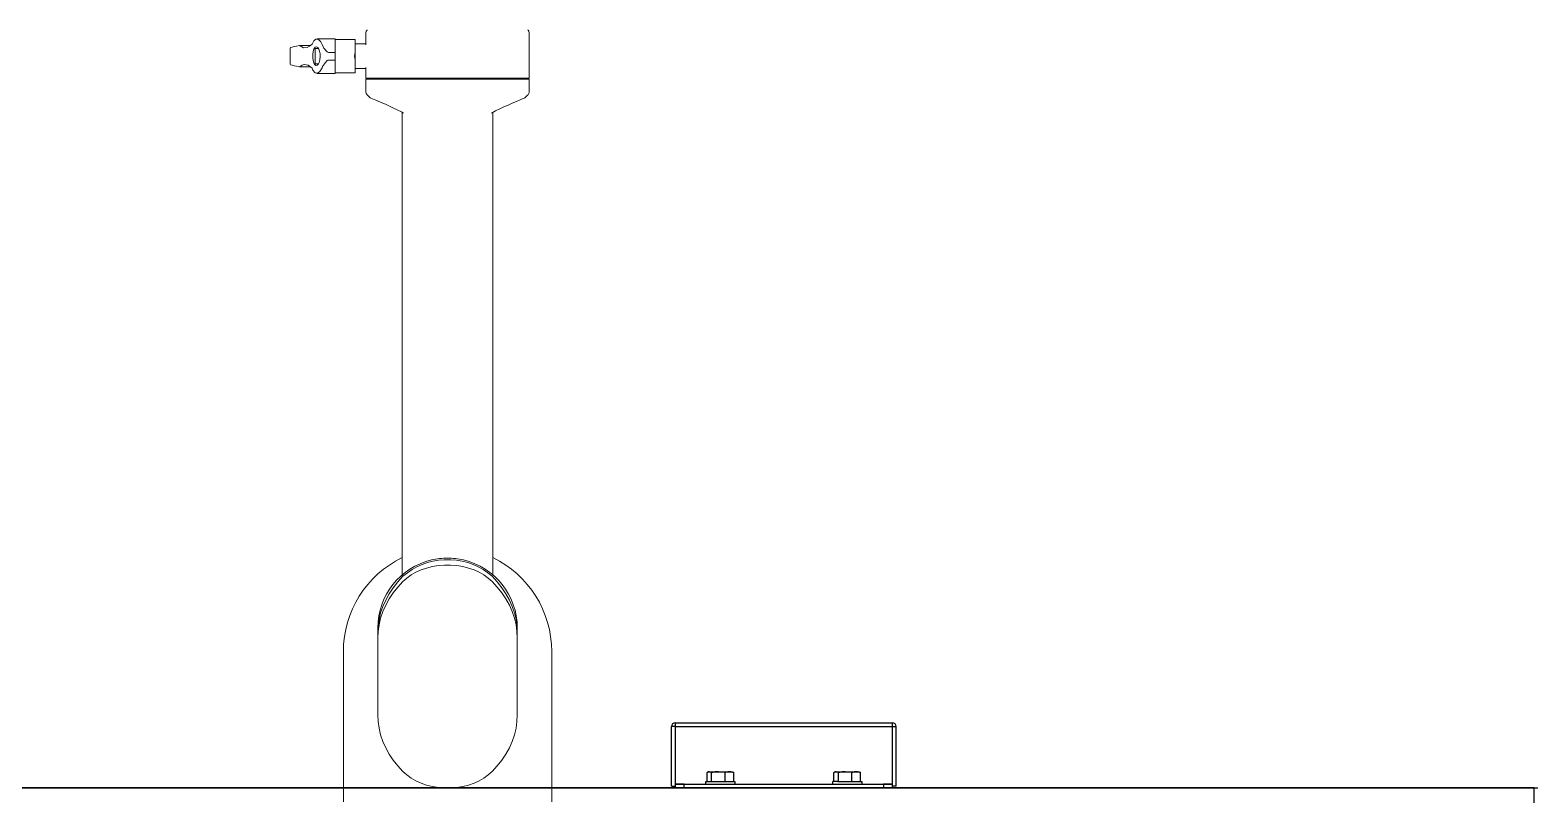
# Model space of a CAD drawing. Header units: millimetres. Extents: x 12318 to 17800, y 6541 to 10165.
# Drawn here: x 13273.9 to 13334, y 7343.9 to 7374.4 of the extents above; entities that cross this region are included whole.
import ezdxf

# ---------------------------------------------------------------- set-up
doc = ezdxf.new("R2010")
doc.units = ezdxf.units.MM
doc.layers.add('Equipment', color=123, linetype='Continuous')

# ---------------------------------------------------------------- blocks, each defined once
blk = doc.blocks.new('A$Cbe2ee938')
at = {"layer": 'Equipment', "lineweight": 15}
for p, q in [((-1675.5, 1412.34), (-1674.32, 1413.25)), ((-1674.32, 1413.25), (-1672.99, 1413.06)), ((-1663.73, 1413.31), (-1673.87, 1413.31)), ((-1672.99, 1413.06), (-1671.66, 1411.67)), ((-1663.73, 1405.93), (-1663.73, 1413.31)), ((-1652.73, 1413.06), (-1663.73, 1413.06)), ((-1652.73, 1413.06), (-1652.73, 1405.95)), ((-1646.69, 1416.78), (-1646.69, 1410.03)), ((-1645.99, 1418.31), (-1646.1, 1418.2)), ((-1557.28, 1418.2), (-1557.39, 1418.31)), ((-1556.69, 1391.61), (-1556.69, 1416.78)), ((-1688.51, 1408.01), (-1688.5, 1408.11)), ((-1688.51, 1408.01), (-1688.51, 1399.63)), ((-1688.5, 1408.11), (-1688.37, 1408.54)), ((-1688.37, 1408.54), (-1688.33, 1408.56)), ((-1683.45, 1409.64), (-1682.94, 1409.44)), ((-1677.42, 1409.65), (-1683.38, 1409.65)), ((-1682.94, 1409.44), (-1681.16, 1408.47)), ((-1681.16, 1408.47), (-1679.09, 1408.68)), ((-1679.09, 1408.68), (-1677.81, 1409.34)), ((-1677.81, 1409.34), (-1676.47, 1410.4)), ((-1676.47, 1410.4), (-1675.5, 1412.34)), ((-1675.86, 1406.33), (-1676.07, 1404.68)), ((-1676.07, 1404.68), (-1676.07, 1403.01)), ((-1675.42, 1407.76), (-1675.86, 1406.33)), ((-1674.79, 1408.7), (-1675.42, 1407.76)), ((-1674.07, 1408.99), (-1674.79, 1408.7)), ((-1673, 1408.11), (-1674.73, 1408.11)), ((-1674.73, 1399.51), (-1674.73, 1408.11)), ((-1673.36, 1408.63), (-1674.07, 1408.99)), ((-1672.76, 1407.77), (-1673.36, 1408.63)), ((-1672.32, 1406.55), (-1672.76, 1407.77)), ((-1672.06, 1405.1), (-1672.32, 1406.55)), ((-1672, 1403.48), (-1672.06, 1405.1)), ((-1671.66, 1411.67), (-1670.95, 1410.28)), ((-1670.95, 1410.28), (-1669.89, 1408.31)), ((-1669.89, 1408.31), (-1668.58, 1406.59)), ((-1668.58, 1406.59), (-1668.15, 1406.21)), ((-1668.15, 1406.21), (-1667.74, 1405.99)), ((-1667.74, 1405.99), (-1667.43, 1405.93)), ((-1667.43, 1405.93), (-1663.73, 1405.93)), ((-1663.73, 1405.93), (-1663.73, 1403.81)), ((-1646.69, 1410.56), (-1652.73, 1410.56)), ((-1652.73, 1405.95), (-1652.73, 1401.68)), ((-1688.5, 1399.52), (-1688.49, 1399.63)), ((-1688.47, 1399.33), (-1688.5, 1399.52)), ((-1688.33, 1399.06), (-1688.47, 1399.33)), ((-1682.94, 1398.19), (-1683.45, 1397.98)), ((-1683.38, 1397.98), (-1677.55, 1397.98)), ((-1681.91, 1398.91), (-1682.94, 1398.19)), ((-1680.8, 1399.21), (-1681.91, 1398.91)), ((-1678.69, 1398.78), (-1680.8, 1399.21)), ((-1676.47, 1397.22), (-1678.69, 1398.78)), ((-1675.95, 1396.01), (-1676.47, 1397.22)), ((-1676.07, 1403.01), (-1675.89, 1401.47)), ((-1675.89, 1401.47), (-1675.54, 1400.16)), ((-1675.54, 1400.16), (-1675.03, 1399.18)), ((-1675.03, 1399.18), (-1674.38, 1398.68)), ((-1674.73, 1399.51), (-1672.96, 1399.51)), ((-1674.38, 1398.68), (-1673.66, 1398.77)), ((-1673.66, 1398.77), (-1672.95, 1399.52)), ((-1672.95, 1399.52), (-1672.58, 1400.28)), ((-1672.58, 1400.28), (-1672.16, 1401.8)), ((-1672.16, 1401.8), (-1672, 1403.48)), ((-1670.95, 1397.35), (-1672.11, 1395.34)), ((-1670.62, 1398.06), (-1670.95, 1397.35)), ((-1669.13, 1400.4), (-1670.62, 1398.06)), ((-1668.17, 1401.4), (-1669.13, 1400.4)), ((-1667.75, 1401.63), (-1668.17, 1401.4)), ((-1667.43, 1401.69), (-1667.75, 1401.63)), ((-1663.73, 1401.69), (-1667.43, 1401.69)), ((-1663.73, 1403.81), (-1663.73, 1401.69)), ((-1663.73, 1394.31), (-1663.73, 1401.69)), ((-1652.73, 1401.68), (-1652.73, 1394.56)), ((-1652.73, 1397.06), (-1646.69, 1397.06)), ((-1646.69, 1397.6), (-1646.69, 1391.61)), ((-1674.76, 1394.58), (-1675.95, 1396.01)), ((-1673.4, 1394.38), (-1674.76, 1394.58)), ((-1673.86, 1394.31), (-1663.73, 1394.31)), ((-1672.11, 1395.34), (-1673.4, 1394.38)), ((-1663.73, 1394.56), (-1652.73, 1394.56)), ((-1601.69, 1391.61), (-1646.69, 1391.61)), ((-1646.69, 1391.11), (-1646.69, 1383.94)), ((-1556.69, 1391.11), (-1646.69, 1391.11)), ((-1643.19, 1391.61), (-1643.19, 1391.11)), ((-1556.69, 1391.61), (-1601.69, 1391.61)), ((-1560.19, 1391.11), (-1560.19, 1391.61)), ((-1556.69, 1383.94), (-1556.69, 1391.11)), ((-1646.1, 1382.53), (-1644.43, 1380.86)), ((-1644.11, 1380.73), (-1644.44, 1380.86)), ((-1644.44, 1380.86), (-1644.43, 1380.86)), ((-1643.04, 1380.28), (-1644.11, 1380.73)), ((-1641.34, 1379.58), (-1643.04, 1380.28)), ((-1638.71, 1378.45), (-1641.34, 1379.58)), ((-1558.95, 1380.86), (-1557.28, 1382.53)), ((-1635.58, 1377.07), (-1638.71, 1378.45)), ((-1631.46, 1375.17), (-1635.58, 1377.07)), ((-1627.13, 1373.07), (-1631.46, 1375.17)), ((-1625.92, 1372.44), (-1627.13, 1373.07)), ((-1626.69, 1372.84), (-1626.69, 1117.59)), ((-1576.69, 1117.59), (-1576.69, 1372.84)), ((-1610.06, 1122.16), (-1613.25, 1121.36)), ((-1606.75, 1122.7), (-1610.06, 1122.16)), ((-1603.39, 1122.97), (-1606.75, 1122.7)), ((-1600, 1122.97), (-1603.39, 1122.97)), ((-1596.63, 1122.7), (-1600, 1122.97)), ((-1593.33, 1122.16), (-1596.63, 1122.7)), ((-1590.13, 1121.36), (-1593.33, 1122.16)), ((-1629.13, 1113.67), (-1631.67, 1110.44)), ((-1626.28, 1116.77), (-1629.13, 1113.67)), ((-1626.28, 1113.94), (-1629.13, 1110.84)), ((-1624.18, 1115.83), (-1626.28, 1113.94)), ((-1621.8, 1117.53), (-1624.18, 1115.83)), ((-1619.16, 1119.03), (-1621.8, 1117.53)), ((-1616.3, 1120.32), (-1619.16, 1119.03)), ((-1613.25, 1121.36), (-1616.3, 1120.32)), ((-1587.08, 1120.32), (-1590.13, 1121.36)), ((-1584.22, 1119.03), (-1587.08, 1120.32)), ((-1581.58, 1117.53), (-1584.22, 1119.03)), ((-1579.2, 1115.83), (-1581.58, 1117.53)), ((-1577.1, 1113.94), (-1579.2, 1115.83)), ((-1574.25, 1113.67), (-1577.1, 1116.77)), ((-1574.25, 1110.84), (-1577.1, 1113.94)), ((-1571.71, 1110.44), (-1574.25, 1113.67)), ((-1633.9, 1107.1), (-1635.8, 1103.66)), ((-1631.67, 1110.44), (-1633.9, 1107.1)), ((-1631.67, 1107.61), (-1633.9, 1104.27)), ((-1629.13, 1110.84), (-1631.67, 1107.61)), ((-1571.71, 1107.61), (-1574.25, 1110.84)), ((-1569.48, 1107.1), (-1571.71, 1110.44)), ((-1569.48, 1104.27), (-1571.71, 1107.61)), ((-1567.58, 1103.66), (-1569.48, 1107.1)), ((-1637.37, 1100.13), (-1638.6, 1096.54)), ((-1637.37, 1097.3), (-1638.6, 1093.71)), ((-1635.8, 1103.66), (-1637.37, 1100.13)), ((-1635.8, 1100.83), (-1637.37, 1097.3)), ((-1633.9, 1104.27), (-1635.8, 1100.83)), ((-1567.58, 1100.83), (-1569.48, 1104.27)), ((-1566.01, 1100.13), (-1567.58, 1103.66)), ((-1566.01, 1097.3), (-1567.58, 1100.83)), ((-1564.78, 1096.54), (-1566.01, 1100.13)), ((-1564.78, 1093.71), (-1566.01, 1097.3)), ((-1640.01, 1089.22), (-1640.19, 1085.53)), ((-1639.48, 1092.9), (-1640.01, 1089.22)), ((-1639.48, 1090.07), (-1640.01, 1086.39)), ((-1638.6, 1096.54), (-1639.48, 1092.9)), ((-1638.6, 1093.71), (-1639.48, 1090.07)), ((-1563.9, 1092.9), (-1564.78, 1096.54)), ((-1563.9, 1090.07), (-1564.78, 1093.71)), ((-1563.37, 1089.22), (-1563.9, 1092.9)), ((-1563.37, 1086.39), (-1563.9, 1090.07)), ((-1563.19, 1085.53), (-1563.37, 1089.22)), ((-1640.19, 1085.53), (-1640.19, 1088.31)), ((-1640.01, 1086.39), (-1640.19, 1082.7)), ((-1640.19, 1082.7), (-1640.19, 1085.53)), ((-1640.19, 1082.7), (-1640.19, 1040.27)), ((-1563.19, 1082.7), (-1563.37, 1086.39)), ((-1563.19, 1088.31), (-1563.19, 1085.53)), ((-1563.19, 1085.53), (-1563.19, 1082.7)), ((-1563.19, 1040.27), (-1563.19, 1082.7)), ((-1659.19, 1075.31), (-1659.19, 992.31)), ((-1544.19, 992.31), (-1544.19, 1075.31)), ((-1640.19, 1040.27), (-1640.01, 1036.58)), ((-1563.37, 1036.58), (-1563.19, 1040.27)), ((-1640.01, 1036.58), (-1639.48, 1032.9)), ((-1639.48, 1032.9), (-1638.6, 1029.26)), ((-1564.78, 1029.26), (-1563.9, 1032.9)), ((-1563.9, 1032.9), (-1563.37, 1036.58)), ((-1638.6, 1029.26), (-1637.37, 1025.67)), ((-1637.37, 1025.67), (-1635.8, 1022.14)), ((-1567.58, 1022.14), (-1566.01, 1025.67)), ((-1566.01, 1025.67), (-1564.78, 1029.26)), ((-1635.8, 1022.14), (-1633.9, 1018.7)), ((-1633.9, 1018.7), (-1631.67, 1015.36)), ((-1631.67, 1015.36), (-1629.13, 1012.13)), ((-1574.25, 1012.13), (-1571.71, 1015.36)), ((-1571.71, 1015.36), (-1569.48, 1018.7)), ((-1569.48, 1018.7), (-1567.58, 1022.14)), ((-1629.13, 1012.13), (-1626.28, 1009.03)), ((-1626.28, 1009.03), (-1624.18, 1007.14)), ((-1624.18, 1007.14), (-1621.8, 1005.44)), ((-1581.58, 1005.44), (-1579.2, 1007.14)), ((-1579.2, 1007.14), (-1577.1, 1009.03)), ((-1577.1, 1009.03), (-1574.25, 1012.13)), ((-1621.8, 1005.44), (-1619.16, 1003.94)), ((-1619.16, 1003.94), (-1616.3, 1002.65)), ((-1616.3, 1002.65), (-1613.25, 1001.6)), ((-1613.25, 1001.6), (-1610.06, 1000.81)), ((-1610.06, 1000.81), (-1606.75, 1000.27)), ((-1606.75, 1000.27), (-1603.39, 1000)), ((-1603.39, 1000), (-1600, 1000)), ((-1600, 1000), (-1596.63, 1000.27)), ((-1596.63, 1000.27), (-1593.33, 1000.81)), ((-1593.33, 1000.81), (-1590.13, 1001.6)), ((-1590.13, 1001.6), (-1587.08, 1002.65)), ((-1587.08, 1002.65), (-1584.22, 1003.94)), ((-1584.22, 1003.94), (-1581.58, 1005.44))]:
    blk.add_line(p, q, dxfattribs=at)
at = {"layer": 'Equipment', "linetype": 'Continuous', "lineweight": 25}
for p, q in [((-1476.09, 1033.9), (-1478.09, 1033.9)), ((-1478.09, 1001), (-1478.09, 1033.9)), ((-1476.09, 1036), (-1475.99, 1036)), ((-1476.09, 1036), (-1476.09, 1033.9)), ((-1476.09, 1033.9), (-1356.09, 1033.9)), ((-1476.09, 1033.9), (-1476.09, 1002.1)), ((-1475.99, 1036), (-1356.19, 1036)), ((-1356.19, 1036), (-1356.09, 1036)), ((-1356.09, 1033.9), (-1356.09, 1036)), ((-1356.09, 1002.1), (-1356.09, 1033.9)), ((-1356.09, 1033.9), (-1354.09, 1033.9)), ((-1354.09, 1001), (-1354.09, 1033.9)), ((-1458.48, 1003.6), (-1458.48, 1008.43)), ((-1458.01, 1008.7), (-1457.59, 1008.9)), ((-1457.59, 1008.9), (-1457.2, 1008.9)), ((-1455.92, 1008.43), (-1457.2, 1008.9)), ((-1457.2, 1008.9), (-1452.22, 1008.9)), ((-1455.92, 1003.6), (-1455.92, 1008.43)), ((-1448.53, 1008.43), (-1452.22, 1008.9)), ((-1452.22, 1008.9), (-1446.11, 1008.9)), ((-1448.53, 1003.6), (-1448.53, 1008.43)), ((-1446.11, 1008.9), (-1444.59, 1008.9)), ((-1444.59, 1008.9), (-1444.16, 1008.7)), ((-1444.17, 1008.68), (-1443.7, 1008.43)), ((-1443.7, 1003.6), (-1443.7, 1008.43)), ((-1388.48, 1003.6), (-1388.48, 1008.43)), ((-1388.01, 1008.7), (-1387.59, 1008.9)), ((-1387.59, 1008.9), (-1387.2, 1008.9)), ((-1385.92, 1008.43), (-1387.2, 1008.9)), ((-1387.2, 1008.9), (-1382.22, 1008.9)), ((-1385.92, 1003.6), (-1385.92, 1008.43)), ((-1378.53, 1008.43), (-1382.22, 1008.9)), ((-1382.22, 1008.9), (-1376.11, 1008.9)), ((-1378.53, 1003.6), (-1378.53, 1008.43)), ((-1376.11, 1008.9), (-1374.59, 1008.9)), ((-1374.59, 1008.9), (-1374.16, 1008.7)), ((-1374.17, 1008.68), (-1373.7, 1008.43)), ((-1373.7, 1003.6), (-1373.7, 1008.43)), ((-1478.09, 1001), (-1476.09, 1001)), ((-1476.09, 1002), (-1476.09, 1002.1)), ((-1476.09, 1002.1), (-1459.09, 1002.1)), ((-1476.09, 1002), (-1476.09, 1000)), ((-1471.09, 1002), (-1476.09, 1002)), ((-1471.09, 1000), (-1471.09, 1002)), ((-1471.09, 1002), (-1361.09, 1002)), ((-1459.09, 1002), (-1459.09, 1003.6)), ((-1459.09, 1003.6), (-1456.23, 1003.6)), ((-1456.23, 1003.6), (-1443.09, 1003.6)), ((-1443.09, 1003.6), (-1443.09, 1002)), ((-1443.09, 1002.1), (-1389.09, 1002.1)), ((-1389.09, 1002), (-1389.09, 1003.6)), ((-1386.23, 1003.6), (-1389.09, 1003.6)), ((-1386.23, 1003.6), (-1373.09, 1003.6)), ((-1373.09, 1003.6), (-1373.09, 1002)), ((-1373.09, 1002.1), (-1356.09, 1002.1)), ((-1361.09, 1002), (-1361.09, 1000)), ((-1356.09, 1002), (-1361.09, 1002)), ((-1356.09, 1002.1), (-1356.09, 1002)), ((-1356.09, 1000), (-1356.09, 1002)), ((-1354.09, 1001), (-1356.09, 1001))]:
    blk.add_line(p, q, dxfattribs=at)
at = {"layer": 'Equipment'}
for p, q in [((-4770, 1000), (-1000, 1000)), ((-1002, 1000), (-4770, 1000)), ((-1002, 848.5), (-1002, 1000))]:
    blk.add_line(p, q, dxfattribs=at)
at = {"layer": 'Equipment', "lineweight": 15}
for centre, radius, start, end in [((-1644.69, 1416.78), 2, 135, 180), ((-1558.69, 1416.78), 2, 0, 45), ((-1643.73, 1403.81), 9.25, 166.64983, 193.35017), ((-1644.69, 1383.94), 2, 180, 225), ((-1466.47, 1152.91), 245.99, 112.08341, 116.82074), ((-1558.69, 1383.94), 2, 315, 0), ((-1601.69, 1075.31), 57.5, 115.77146, 180), ((-1601.69, 1088.31), 38.5, 103.24588, 180), ((-1603.12, 1091.56), 34.23, 90.78088, 132.5709), ((-1601.69, 1088.31), 38.5, 90, 103.24588), ((-1601.69, 1083.43), 42.4, 87.43273, 92.56727), ((-1601.69, 1088.31), 38.5, 76.75412, 90), ((-1600.26, 1091.56), 34.23, 47.4291, 89.21912), ((-1601.69, 1088.31), 38.5, 0, 76.75412), ((-1601.69, 1075.31), 57.5, 0, 64.22854)]:
    blk.add_arc(centre, radius, start, end, dxfattribs=at)
at = {"layer": 'Equipment', "linetype": 'Continuous', "lineweight": 25}
for centre, start, end in [((-1475.99, 1033.9), 92.7294, 180), ((-1356.19, 1033.9), 0, 87.2706)]:
    blk.add_arc(centre, 2.1, start, end, dxfattribs=at)
at = {"layer": 'Equipment', "lineweight": 15}
for centre, start_param, end_param in [((-1473.43, 1407.85), 2.909673, 3.050186), ((-1473.43, 1399.77), 3.233, 3.373513)]:
    blk.add_ellipse(centre, major_axis=(215.8, 0), ratio=0.036144, start_param=start_param, end_param=end_param, dxfattribs=at)
at = {"layer": 'Equipment', "linetype": 'Continuous', "lineweight": 25}
for points, knots in [([(-1457.2, 1008.9), (-1457.4, 1008.88), (-1457.83, 1008.84), (-1458.25, 1008.57), (-1458.48, 1008.43)], [0, 0, 0, 0, 0.461762, 1, 1, 1, 1]), ([(-1452.22, 1008.9), (-1452.8, 1008.88), (-1454.04, 1008.84), (-1455.26, 1008.57), (-1455.92, 1008.43)], [0, 0, 0, 0, 0.46179, 1, 1, 1, 1]), ([(-1446.11, 1008.9), (-1446.72, 1008.85), (-1447.53, 1008.78), (-1448.32, 1008.5), (-1448.53, 1008.43)], [0, 0, 0, 0, 0.745034, 1, 1, 1, 1]), ([(-1443.7, 1008.43), (-1444.02, 1008.54), (-1444.81, 1008.81), (-1445.63, 1008.87), (-1446.11, 1008.9)], [0, 0, 0, 0, 0.40172, 1, 1, 1, 1]), ([(-1387.2, 1008.9), (-1387.4, 1008.88), (-1387.83, 1008.84), (-1388.25, 1008.57), (-1388.48, 1008.43)], [0, 0, 0, 0, 0.461762, 1, 1, 1, 1]), ([(-1382.22, 1008.9), (-1382.8, 1008.88), (-1384.04, 1008.84), (-1385.26, 1008.57), (-1385.92, 1008.43)], [0, 0, 0, 0, 0.461667, 1, 1, 1, 1]), ([(-1376.11, 1008.9), (-1376.72, 1008.85), (-1377.53, 1008.78), (-1378.32, 1008.5), (-1378.53, 1008.43)], [0, 0, 0, 0, 0.744974, 1, 1, 1, 1]), ([(-1373.7, 1008.43), (-1374.02, 1008.54), (-1374.81, 1008.81), (-1375.63, 1008.87), (-1376.11, 1008.9)], [0, 0, 0, 0, 0.4016725, 1, 1, 1, 1])]:
    blk.add_open_spline(points, degree=3, knots=knots, dxfattribs=at)

msp = doc.modelspace()

# ---------------------------------------------------------------- block references
at = {"xscale": 0.072267749473635, "yscale": 0.072267749473635, "zscale": 0.072267749473635}
msp.add_blockref('A$Cbe2ee938', (13406.294, 7271.941), dxfattribs=at)

doc.saveas('drawing.dxf')
